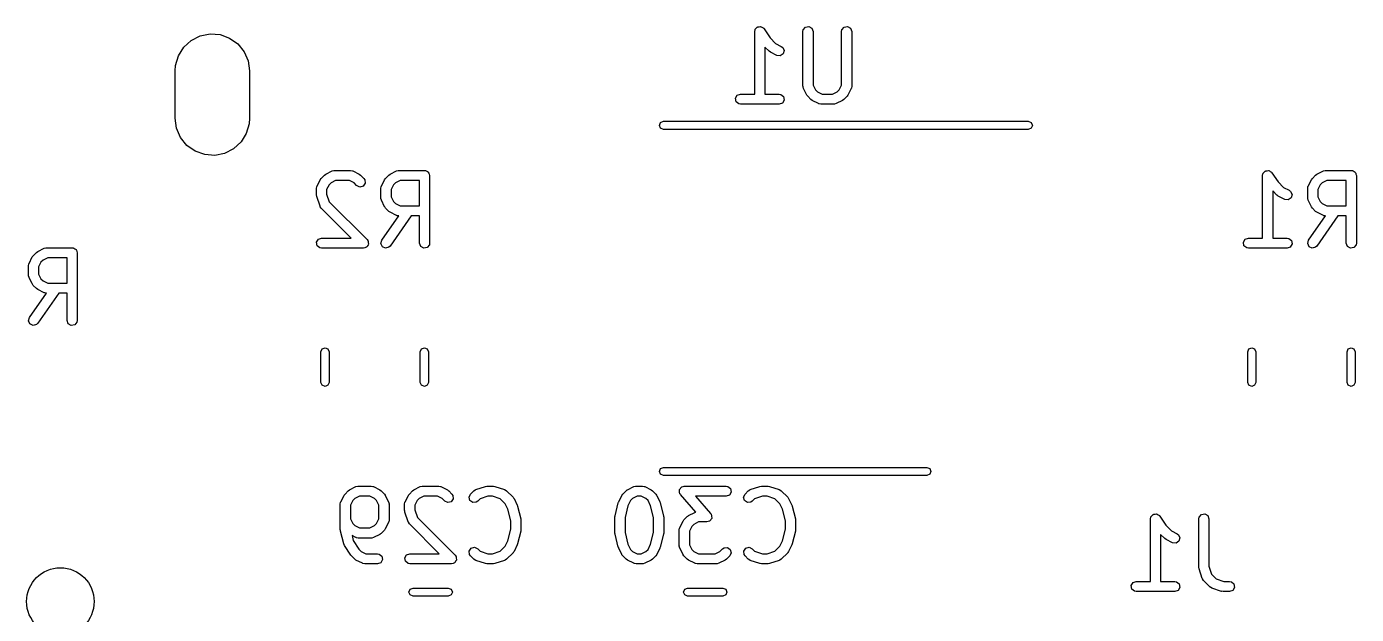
# Model space of a CAD drawing. Extents: x 83 to 134, y -229 to -46.
# Drawn here: x 111.18 to 130.86, y -115.8 to -107.1 of the extents above; entities that cross this region are included whole.
import ezdxf

# ---------------------------------------------------------------- set-up
doc = ezdxf.new("R2010")
doc.units = 0
doc.layers.add('BLACK', color=7, linetype='CONTINUOUS')

msp = doc.modelspace()

# ---------------------------------------------------------------- linework, layer by layer
at = {"layer": 'BLACK', "linetype": 'CONTINUOUS'}
for p, q in [((113.616, -107.308), (113.749, -107.241)), ((113.749, -107.241), (113.895, -107.211)), ((113.895, -107.211), (114.044, -107.222)), ((114.044, -107.222), (114.185, -107.273)), ((121.956, -107.177), (121.961, -107.152)), ((121.956, -108.102), (121.956, -107.177)), ((121.961, -107.152), (121.963, -107.148)), ((121.963, -107.148), (121.964, -107.144)), ((121.964, -107.144), (121.98, -107.129)), ((121.98, -107.129), (121.994, -107.112)), ((121.994, -107.112), (121.998, -107.112)), ((121.998, -107.112), (122.001, -107.109)), ((122.001, -107.109), (122.023, -107.107)), ((122.023, -107.107), (122.044, -107.104)), ((122.044, -107.104), (122.048, -107.106)), ((122.048, -107.106), (122.052, -107.105)), ((122.052, -107.105), (122.07, -107.118)), ((122.07, -107.118), (122.089, -107.129)), ((122.089, -107.129), (122.09, -107.133)), ((122.09, -107.133), (122.094, -107.136)), ((122.094, -107.136), (122.185, -107.272)), ((122.67, -107.177), (122.675, -107.152)), ((122.67, -107.987), (122.67, -107.177)), ((122.675, -107.152), (122.708, -107.112)), ((122.708, -107.112), (122.758, -107.104)), ((122.758, -107.104), (122.803, -107.129)), ((122.803, -107.129), (122.82, -107.177)), ((122.82, -107.177), (122.82, -107.969)), ((123.242, -107.177), (123.246, -107.152)), ((123.242, -107.969), (123.242, -107.177)), ((123.246, -107.152), (123.279, -107.112)), ((123.279, -107.112), (123.33, -107.104)), ((123.33, -107.104), (123.374, -107.129)), ((123.374, -107.129), (123.392, -107.177)), ((123.392, -107.177), (123.392, -107.987)), ((113.428, -107.536), (113.506, -107.409)), ((113.506, -107.409), (113.616, -107.308)), ((114.185, -107.273), (114.307, -107.359)), ((114.307, -107.359), (114.4, -107.475)), ((122.169, -107.469), (122.106, -107.406)), ((122.106, -107.406), (122.106, -108.102)), ((122.185, -107.272), (122.266, -107.354)), ((122.266, -107.354), (122.35, -107.396)), ((122.35, -107.396), (122.371, -107.412)), ((122.371, -107.412), (122.392, -107.459)), ((113.386, -107.68), (113.428, -107.536)), ((114.4, -107.475), (114.46, -107.612)), ((114.46, -107.612), (114.48, -107.76)), ((122.17, -107.469), (122.169, -107.469)), ((122.188, -107.483), (122.17, -107.469)), ((122.283, -107.53), (122.188, -107.483)), ((122.334, -107.536), (122.283, -107.53)), ((122.377, -107.508), (122.334, -107.536)), ((122.392, -107.459), (122.377, -107.508)), ((113.38, -107.76), (113.386, -107.68)), ((113.38, -108.46), (113.38, -107.76)), ((114.48, -107.76), (114.48, -108.46)), ((122.672, -107.991), (122.67, -107.987)), ((122.671, -107.995), (122.672, -107.991)), ((122.678, -108.02), (122.671, -107.995)), ((122.726, -108.116), (122.678, -108.02)), ((122.82, -107.969), (122.855, -108.038)), ((122.855, -108.038), (122.885, -108.068)), ((123.177, -108.068), (123.208, -108.038)), ((123.208, -108.038), (123.242, -107.969)), ((123.384, -108.02), (123.336, -108.116)), ((123.387, -108.013), (123.384, -108.016)), ((123.384, -108.016), (123.384, -108.02)), ((123.392, -107.987), (123.387, -108.013)), ((121.672, -108.164), (121.697, -108.12)), ((121.681, -108.215), (121.672, -108.164)), ((121.72, -108.248), (121.681, -108.215)), ((121.697, -108.12), (121.745, -108.102)), ((121.745, -108.102), (121.956, -108.102)), ((122.106, -108.102), (122.317, -108.102)), ((122.317, -108.102), (122.343, -108.107)), ((122.365, -108.235), (122.317, -108.252)), ((122.343, -108.107), (122.382, -108.14)), ((122.391, -108.19), (122.365, -108.235)), ((122.382, -108.14), (122.391, -108.19)), ((122.727, -108.117), (122.726, -108.116)), ((122.74, -108.135), (122.727, -108.117)), ((122.788, -108.183), (122.74, -108.135)), ((122.789, -108.183), (122.788, -108.183)), ((122.807, -108.197), (122.789, -108.183)), ((122.902, -108.244), (122.807, -108.197)), ((122.885, -108.068), (122.954, -108.102)), ((122.907, -108.245), (122.902, -108.244)), ((122.91, -108.248), (122.907, -108.245)), ((122.954, -108.102), (123.109, -108.102)), ((123.109, -108.102), (123.177, -108.068)), ((123.16, -108.244), (123.135, -108.252)), ((123.255, -108.197), (123.16, -108.244)), ((123.256, -108.196), (123.255, -108.197)), ((123.275, -108.183), (123.256, -108.196)), ((123.322, -108.135), (123.275, -108.183)), ((123.323, -108.134), (123.322, -108.135)), ((123.336, -108.116), (123.323, -108.134)), ((121.745, -108.252), (121.72, -108.248)), ((122.317, -108.252), (121.745, -108.252)), ((122.936, -108.252), (122.91, -108.248)), ((123.126, -108.252), (122.936, -108.252)), ((123.131, -108.251), (123.126, -108.252)), ((123.135, -108.252), (123.131, -108.251)), ((113.4, -108.608), (113.38, -108.46)), ((113.46, -108.745), (113.4, -108.608)), ((114.474, -108.54), (114.432, -108.684)), ((114.48, -108.46), (114.474, -108.54)), ((120.545, -108.565), (120.563, -108.523)), ((120.563, -108.607), (120.545, -108.565)), ((120.563, -108.523), (120.605, -108.505)), ((120.605, -108.625), (120.563, -108.607)), ((120.605, -108.505), (126.005, -108.505)), ((126.005, -108.625), (120.605, -108.625)), ((126.005, -108.505), (126.047, -108.523)), ((126.047, -108.607), (126.005, -108.625)), ((126.047, -108.523), (126.065, -108.565)), ((126.065, -108.565), (126.047, -108.607)), ((113.553, -108.861), (113.46, -108.745)), ((114.354, -108.811), (114.244, -108.912)), ((114.432, -108.684), (114.354, -108.811)), ((113.675, -108.947), (113.553, -108.861)), ((113.816, -108.998), (113.675, -108.947)), ((113.965, -109.009), (113.816, -108.998)), ((114.111, -108.979), (113.965, -109.009)), ((114.244, -108.912), (114.111, -108.979)), ((115.479, -109.464), (115.527, -109.369)), ((115.527, -109.369), (115.54, -109.351)), ((115.54, -109.351), (115.541, -109.35)), ((115.541, -109.35), (115.588, -109.302)), ((115.588, -109.302), (115.607, -109.289)), ((115.607, -109.289), (115.608, -109.288)), ((115.608, -109.288), (115.703, -109.24)), ((115.686, -109.417), (115.656, -109.447)), ((115.754, -109.382), (115.686, -109.417)), ((115.703, -109.24), (115.728, -109.233)), ((115.728, -109.233), (115.733, -109.234)), ((115.733, -109.234), (115.737, -109.232)), ((115.737, -109.232), (115.975, -109.232)), ((115.957, -109.382), (115.754, -109.382)), ((116.026, -109.417), (115.957, -109.382)), ((115.975, -109.232), (116.001, -109.237)), ((116.001, -109.237), (116.004, -109.24)), ((116.004, -109.24), (116.008, -109.24)), ((116.008, -109.24), (116.104, -109.288)), ((116.065, -109.456), (116.026, -109.417)), ((116.104, -109.288), (116.122, -109.301)), ((116.122, -109.301), (116.123, -109.302)), ((116.123, -109.302), (116.171, -109.35)), ((116.19, -109.422), (116.161, -109.464)), ((116.171, -109.35), (116.186, -109.371)), ((116.186, -109.371), (116.19, -109.422)), ((116.432, -109.464), (116.479, -109.369)), ((116.479, -109.369), (116.493, -109.351)), ((116.493, -109.35), (116.541, -109.302)), ((116.493, -109.351), (116.493, -109.35)), ((116.541, -109.302), (116.559, -109.289)), ((116.559, -109.289), (116.56, -109.288)), ((116.56, -109.288), (116.656, -109.24)), ((116.638, -109.417), (116.608, -109.447)), ((116.707, -109.382), (116.638, -109.417)), ((116.656, -109.24), (116.681, -109.233)), ((116.681, -109.233), (116.685, -109.234)), ((116.685, -109.234), (116.689, -109.232)), ((116.689, -109.232), (117.07, -109.232)), ((116.995, -109.382), (116.707, -109.382)), ((116.995, -109.756), (116.995, -109.382)), ((117.07, -109.232), (117.08, -109.234)), ((117.08, -109.234), (117.083, -109.234)), ((117.083, -109.234), (117.086, -109.235)), ((117.086, -109.235), (117.096, -109.237)), ((117.096, -109.237), (117.111, -109.249)), ((117.111, -109.249), (117.128, -109.259)), ((117.128, -109.259), (117.13, -109.266)), ((117.13, -109.266), (117.135, -109.27)), ((117.135, -109.27), (117.138, -109.289)), ((117.138, -109.289), (117.145, -109.307)), ((117.145, -109.307), (117.145, -110.307)), ((129.473, -109.307), (129.478, -109.282)), ((129.473, -110.232), (129.473, -109.307)), ((129.478, -109.282), (129.48, -109.278)), ((129.48, -109.278), (129.481, -109.274)), ((129.481, -109.274), (129.497, -109.259)), ((129.497, -109.259), (129.511, -109.242)), ((129.511, -109.242), (129.515, -109.242)), ((129.515, -109.242), (129.518, -109.239)), ((129.518, -109.239), (129.54, -109.237)), ((129.54, -109.237), (129.561, -109.234)), ((129.561, -109.234), (129.565, -109.236)), ((129.565, -109.236), (129.569, -109.235)), ((129.569, -109.235), (129.587, -109.248)), ((129.587, -109.248), (129.605, -109.259)), ((129.605, -109.259), (129.607, -109.263)), ((129.607, -109.263), (129.61, -109.266)), ((129.61, -109.266), (129.702, -109.402)), ((129.702, -109.402), (129.783, -109.484)), ((130.148, -109.464), (130.195, -109.369)), ((130.195, -109.369), (130.209, -109.351)), ((130.209, -109.35), (130.257, -109.302)), ((130.209, -109.351), (130.209, -109.35)), ((130.257, -109.302), (130.275, -109.289)), ((130.275, -109.289), (130.276, -109.288)), ((130.276, -109.288), (130.372, -109.24)), ((130.354, -109.417), (130.324, -109.447)), ((130.423, -109.382), (130.354, -109.417)), ((130.372, -109.24), (130.397, -109.233)), ((130.397, -109.233), (130.401, -109.234)), ((130.401, -109.234), (130.405, -109.232)), ((130.405, -109.232), (130.786, -109.232)), ((130.711, -109.382), (130.423, -109.382)), ((130.711, -109.756), (130.711, -109.382)), ((130.786, -109.232), (130.796, -109.234)), ((130.796, -109.234), (130.799, -109.234)), ((130.799, -109.234), (130.802, -109.235)), ((130.802, -109.235), (130.812, -109.237)), ((130.812, -109.237), (130.827, -109.249)), ((130.827, -109.249), (130.844, -109.259)), ((130.844, -109.259), (130.846, -109.266)), ((130.846, -109.266), (130.851, -109.27)), ((130.851, -109.27), (130.854, -109.289)), ((130.854, -109.289), (130.861, -109.307)), ((130.861, -109.307), (130.861, -110.307)), ((115.471, -109.498), (115.476, -109.472)), ((115.471, -109.593), (115.471, -109.498)), ((115.472, -109.595), (115.471, -109.593)), ((115.475, -109.617), (115.472, -109.595)), ((115.523, -109.76), (115.475, -109.617)), ((115.476, -109.472), (115.479, -109.469)), ((115.479, -109.469), (115.479, -109.464)), ((115.656, -109.447), (115.621, -109.516)), ((115.621, -109.516), (115.621, -109.581)), ((115.621, -109.581), (115.659, -109.695)), ((116.111, -109.477), (116.065, -109.456)), ((116.161, -109.464), (116.111, -109.477)), ((116.424, -109.498), (116.428, -109.472)), ((116.424, -109.641), (116.424, -109.498)), ((116.428, -109.472), (116.431, -109.469)), ((116.431, -109.469), (116.432, -109.464)), ((116.608, -109.447), (116.574, -109.516)), ((116.574, -109.516), (116.574, -109.623)), ((116.574, -109.623), (116.608, -109.692)), ((129.685, -109.599), (129.623, -109.536)), ((129.623, -109.536), (129.623, -110.232)), ((129.687, -109.599), (129.685, -109.599)), ((129.705, -109.613), (129.687, -109.599)), ((129.8, -109.66), (129.705, -109.613)), ((129.783, -109.484), (129.867, -109.526)), ((129.867, -109.526), (129.888, -109.542)), ((129.888, -109.542), (129.909, -109.589)), ((129.909, -109.589), (129.894, -109.638)), ((130.14, -109.498), (130.144, -109.472)), ((130.14, -109.641), (130.14, -109.498)), ((130.144, -109.472), (130.147, -109.469)), ((130.147, -109.469), (130.148, -109.464)), ((130.324, -109.447), (130.29, -109.516)), ((130.29, -109.516), (130.29, -109.623)), ((130.29, -109.623), (130.324, -109.692)), ((115.526, -109.763), (115.523, -109.76)), ((115.526, -109.768), (115.526, -109.763)), ((115.541, -109.789), (115.526, -109.768)), ((115.984, -110.232), (115.541, -109.789)), ((115.659, -109.695), (116.218, -110.254)), ((116.425, -109.645), (116.424, -109.641)), ((116.424, -109.649), (116.425, -109.645)), ((116.432, -109.674), (116.424, -109.649)), ((116.479, -109.769), (116.432, -109.674)), ((116.48, -109.771), (116.479, -109.769)), ((116.493, -109.789), (116.48, -109.771)), ((116.541, -109.837), (116.493, -109.789)), ((116.608, -109.692), (116.638, -109.722)), ((116.638, -109.722), (116.707, -109.756)), ((116.707, -109.756), (116.995, -109.756)), ((129.851, -109.666), (129.8, -109.66)), ((129.894, -109.638), (129.851, -109.666)), ((130.141, -109.645), (130.14, -109.641)), ((130.14, -109.649), (130.141, -109.645)), ((130.148, -109.674), (130.14, -109.649)), ((130.195, -109.769), (130.148, -109.674)), ((130.196, -109.771), (130.195, -109.769)), ((130.209, -109.789), (130.196, -109.771)), ((130.257, -109.837), (130.209, -109.789)), ((130.324, -109.692), (130.354, -109.722)), ((130.354, -109.722), (130.423, -109.756)), ((130.423, -109.756), (130.711, -109.756)), ((116.437, -110.264), (116.688, -109.906)), ((116.542, -109.837), (116.541, -109.837)), ((116.56, -109.851), (116.542, -109.837)), ((116.656, -109.898), (116.56, -109.851)), ((116.871, -109.906), (116.56, -110.35)), ((116.66, -109.899), (116.656, -109.898)), ((116.663, -109.902), (116.66, -109.899)), ((116.688, -109.906), (116.663, -109.902)), ((116.995, -109.906), (116.871, -109.906)), ((116.995, -110.307), (116.995, -109.906)), ((130.153, -110.264), (130.404, -109.906)), ((130.258, -109.837), (130.257, -109.837)), ((130.276, -109.851), (130.258, -109.837)), ((130.372, -109.898), (130.276, -109.851)), ((130.587, -109.906), (130.276, -110.35)), ((130.376, -109.899), (130.372, -109.898)), ((130.379, -109.902), (130.376, -109.899)), ((130.404, -109.906), (130.379, -109.902)), ((130.711, -109.906), (130.587, -109.906)), ((130.711, -110.307), (130.711, -109.906)), ((111.345, -110.431), (111.44, -110.383)), ((111.44, -110.383), (111.465, -110.376)), ((111.465, -110.376), (111.47, -110.377)), ((111.47, -110.377), (111.474, -110.375)), ((111.474, -110.375), (111.855, -110.375)), ((111.855, -110.375), (111.865, -110.377)), ((111.865, -110.377), (111.868, -110.377)), ((111.868, -110.377), (111.871, -110.378)), ((111.871, -110.378), (111.88, -110.38)), ((111.88, -110.38), (111.895, -110.392)), ((111.895, -110.392), (111.912, -110.402)), ((111.912, -110.402), (111.915, -110.409)), ((111.915, -110.409), (111.92, -110.413)), ((115.472, -110.294), (115.498, -110.25)), ((115.481, -110.345), (115.472, -110.294)), ((115.521, -110.378), (115.481, -110.345)), ((115.498, -110.25), (115.546, -110.232)), ((115.546, -110.382), (115.521, -110.378)), ((115.546, -110.232), (115.984, -110.232)), ((116.165, -110.382), (115.546, -110.382)), ((116.187, -110.375), (116.165, -110.382)), ((116.208, -110.369), (116.187, -110.375)), ((116.21, -110.366), (116.208, -110.369)), ((116.214, -110.365), (116.21, -110.366)), ((116.225, -110.345), (116.214, -110.365)), ((116.218, -110.254), (116.228, -110.268)), ((116.238, -110.327), (116.225, -110.345)), ((116.228, -110.268), (116.23, -110.27)), ((116.23, -110.27), (116.231, -110.272)), ((116.231, -110.272), (116.233, -110.276)), ((116.233, -110.276), (116.235, -110.298)), ((116.235, -110.298), (116.239, -110.32)), ((116.239, -110.32), (116.237, -110.323)), ((116.237, -110.323), (116.238, -110.327)), ((116.424, -110.314), (116.437, -110.264)), ((116.446, -110.36), (116.424, -110.314)), ((116.492, -110.382), (116.446, -110.36)), ((116.542, -110.369), (116.492, -110.382)), ((116.56, -110.35), (116.542, -110.369)), ((117.013, -110.356), (116.995, -110.307)), ((117.057, -110.381), (117.013, -110.356)), ((117.108, -110.372), (117.057, -110.381)), ((117.141, -110.333), (117.108, -110.372)), ((117.145, -110.307), (117.141, -110.333)), ((129.188, -110.294), (129.214, -110.25)), ((129.197, -110.345), (129.188, -110.294)), ((129.237, -110.378), (129.197, -110.345)), ((129.214, -110.25), (129.262, -110.232)), ((129.262, -110.382), (129.237, -110.378)), ((129.262, -110.232), (129.473, -110.232)), ((129.834, -110.382), (129.262, -110.382)), ((129.623, -110.232), (129.834, -110.232)), ((129.834, -110.232), (129.859, -110.237)), ((129.882, -110.365), (129.834, -110.382)), ((129.859, -110.237), (129.899, -110.27)), ((129.908, -110.32), (129.882, -110.365)), ((129.899, -110.27), (129.908, -110.32)), ((130.14, -110.314), (130.153, -110.264)), ((130.162, -110.36), (130.14, -110.314)), ((130.208, -110.382), (130.162, -110.36)), ((130.258, -110.369), (130.208, -110.382)), ((130.276, -110.35), (130.258, -110.369)), ((130.729, -110.356), (130.711, -110.307)), ((130.773, -110.381), (130.729, -110.356)), ((130.824, -110.372), (130.773, -110.381)), ((130.857, -110.333), (130.824, -110.372)), ((130.861, -110.307), (130.857, -110.333)), ((111.216, -110.607), (111.264, -110.512)), ((111.216, -110.612), (111.216, -110.607)), ((111.264, -110.512), (111.277, -110.494)), ((111.277, -110.494), (111.278, -110.493)), ((111.278, -110.493), (111.326, -110.445)), ((111.326, -110.445), (111.344, -110.432)), ((111.344, -110.432), (111.345, -110.431)), ((111.393, -110.59), (111.358, -110.659)), ((111.423, -110.56), (111.393, -110.59)), ((111.492, -110.525), (111.423, -110.56)), ((111.78, -110.525), (111.492, -110.525)), ((111.78, -110.899), (111.78, -110.525)), ((111.92, -110.413), (111.923, -110.432)), ((111.923, -110.432), (111.93, -110.45)), ((111.93, -110.45), (111.93, -111.45)), ((111.208, -110.641), (111.213, -110.615)), ((111.208, -110.784), (111.208, -110.641)), ((111.21, -110.788), (111.208, -110.784)), ((111.209, -110.792), (111.21, -110.788)), ((111.216, -110.817), (111.209, -110.792)), ((111.213, -110.615), (111.216, -110.612)), ((111.358, -110.659), (111.358, -110.766)), ((111.358, -110.766), (111.393, -110.835)), ((111.264, -110.912), (111.216, -110.817)), ((111.265, -110.914), (111.264, -110.912)), ((111.278, -110.932), (111.265, -110.914)), ((111.326, -110.98), (111.278, -110.932)), ((111.327, -110.98), (111.326, -110.98)), ((111.345, -110.994), (111.327, -110.98)), ((111.44, -111.041), (111.345, -110.994)), ((111.393, -110.835), (111.423, -110.865)), ((111.423, -110.865), (111.492, -110.899)), ((111.492, -110.899), (111.78, -110.899)), ((111.222, -111.407), (111.473, -111.049)), ((111.656, -111.049), (111.345, -111.493)), ((111.445, -111.042), (111.44, -111.041)), ((111.448, -111.045), (111.445, -111.042)), ((111.473, -111.049), (111.448, -111.045)), ((111.78, -111.049), (111.656, -111.049)), ((111.78, -111.45), (111.78, -111.049)), ((111.209, -111.457), (111.222, -111.407)), ((111.23, -111.503), (111.209, -111.457)), ((111.277, -111.525), (111.23, -111.503)), ((111.326, -111.512), (111.277, -111.525)), ((111.345, -111.493), (111.326, -111.512)), ((111.797, -111.499), (111.78, -111.45)), ((111.842, -111.524), (111.797, -111.499)), ((111.892, -111.515), (111.842, -111.524)), ((111.925, -111.476), (111.892, -111.515)), ((111.93, -111.45), (111.925, -111.476)), ((115.537, -111.914), (115.555, -111.872)), ((115.537, -112.368), (115.537, -111.914)), ((115.555, -111.872), (115.597, -111.854)), ((115.597, -111.854), (115.639, -111.872)), ((115.639, -111.872), (115.657, -111.914)), ((115.657, -111.914), (115.657, -112.368)), ((117.007, -111.914), (117.025, -111.872)), ((117.007, -112.368), (117.007, -111.914)), ((117.025, -111.872), (117.067, -111.854)), ((117.067, -111.854), (117.109, -111.872)), ((117.109, -111.872), (117.127, -111.914)), ((117.127, -111.914), (117.127, -112.368)), ((129.253, -111.914), (129.271, -111.872)), ((129.253, -112.368), (129.253, -111.914)), ((129.271, -111.872), (129.313, -111.854)), ((129.313, -111.854), (129.355, -111.872)), ((129.355, -111.872), (129.373, -111.914)), ((129.373, -111.914), (129.373, -112.368)), ((130.723, -111.914), (130.741, -111.872)), ((130.723, -112.368), (130.723, -111.914)), ((130.741, -111.872), (130.783, -111.854)), ((130.783, -111.854), (130.825, -111.872)), ((130.825, -111.872), (130.843, -111.914)), ((130.843, -111.914), (130.843, -112.368)), ((115.555, -112.41), (115.537, -112.368)), ((115.657, -112.368), (115.639, -112.41)), ((117.025, -112.41), (117.007, -112.368)), ((117.127, -112.368), (117.109, -112.41)), ((129.271, -112.41), (129.253, -112.368)), ((129.373, -112.368), (129.355, -112.41)), ((130.741, -112.41), (130.723, -112.368)), ((130.843, -112.368), (130.825, -112.41)), ((115.597, -112.428), (115.555, -112.41)), ((115.639, -112.41), (115.597, -112.428)), ((117.067, -112.428), (117.025, -112.41)), ((117.109, -112.41), (117.067, -112.428)), ((129.313, -112.428), (129.271, -112.41)), ((129.355, -112.41), (129.313, -112.428)), ((130.783, -112.428), (130.741, -112.41)), ((130.825, -112.41), (130.783, -112.428)), ((120.545, -113.685), (120.563, -113.643)), ((120.563, -113.727), (120.545, -113.685)), ((120.563, -113.643), (120.605, -113.625)), ((120.605, -113.745), (120.563, -113.727)), ((120.605, -113.625), (124.505, -113.625)), ((124.505, -113.745), (120.605, -113.745)), ((124.505, -113.625), (124.547, -113.643)), ((124.547, -113.727), (124.505, -113.745)), ((124.547, -113.643), (124.565, -113.685)), ((124.565, -113.685), (124.547, -113.727)), ((115.96, -113.958), (116.055, -113.91)), ((116.055, -113.91), (116.08, -113.903)), ((116.08, -113.903), (116.084, -113.904)), ((116.084, -113.904), (116.089, -113.902)), ((116.089, -113.902), (116.279, -113.902)), ((116.279, -113.902), (116.305, -113.907)), ((116.305, -113.907), (116.308, -113.91)), ((116.308, -113.91), (116.313, -113.91)), ((116.313, -113.91), (116.408, -113.958)), ((116.912, -113.958), (117.007, -113.91)), ((117.007, -113.91), (117.032, -113.903)), ((117.032, -113.903), (117.037, -113.904)), ((117.037, -113.904), (117.041, -113.902)), ((117.041, -113.902), (117.279, -113.902)), ((117.279, -113.902), (117.305, -113.907)), ((117.305, -113.907), (117.308, -113.91)), ((117.308, -113.91), (117.313, -113.91)), ((117.313, -113.91), (117.408, -113.958)), ((117.827, -113.954), (117.97, -113.906)), ((117.97, -113.906), (117.992, -113.903)), ((117.992, -113.903), (117.993, -113.902)), ((117.993, -113.902), (118.089, -113.902)), ((118.089, -113.902), (118.111, -113.906)), ((118.111, -113.906), (118.112, -113.906)), ((118.112, -113.906), (118.255, -113.954)), ((120.071, -113.958), (120.167, -113.91)), ((120.167, -113.91), (120.192, -113.903)), ((120.192, -113.903), (120.196, -113.904)), ((120.196, -113.904), (120.2, -113.902)), ((120.2, -113.902), (120.295, -113.902)), ((120.295, -113.902), (120.321, -113.907)), ((120.321, -113.907), (120.325, -113.91)), ((120.325, -113.91), (120.329, -113.91)), ((120.329, -113.91), (120.424, -113.958)), ((120.843, -113.953), (120.856, -113.937)), ((120.856, -113.937), (120.866, -113.92)), ((120.866, -113.92), (120.872, -113.918)), ((120.872, -113.918), (120.876, -113.913)), ((120.876, -113.913), (120.895, -113.909)), ((120.895, -113.909), (120.914, -113.902)), ((120.914, -113.902), (121.534, -113.902)), ((121.534, -113.902), (121.559, -113.907)), ((121.559, -113.907), (121.598, -113.94)), ((121.598, -113.94), (121.607, -113.99)), ((121.891, -113.954), (122.034, -113.906)), ((122.034, -113.906), (122.056, -113.903)), ((122.056, -113.903), (122.057, -113.902)), ((122.057, -113.902), (122.153, -113.902)), ((122.153, -113.902), (122.175, -113.906)), ((122.175, -113.906), (122.176, -113.906)), ((122.176, -113.906), (122.319, -113.954)), ((115.823, -114.168), (115.828, -114.142)), ((115.828, -114.142), (115.831, -114.139)), ((115.831, -114.134), (115.879, -114.039)), ((115.831, -114.139), (115.831, -114.134)), ((115.879, -114.039), (115.892, -114.021)), ((115.892, -114.021), (115.893, -114.02)), ((115.893, -114.02), (115.94, -113.972)), ((115.94, -113.972), (115.959, -113.959)), ((115.959, -113.959), (115.96, -113.958)), ((116.007, -114.117), (115.973, -114.186)), ((116.038, -114.087), (116.007, -114.117)), ((116.106, -114.052), (116.038, -114.087)), ((116.261, -114.052), (116.106, -114.052)), ((116.33, -114.087), (116.261, -114.052)), ((116.36, -114.117), (116.33, -114.087)), ((116.395, -114.186), (116.36, -114.117)), ((116.408, -113.958), (116.426, -113.971)), ((116.426, -113.971), (116.427, -113.972)), ((116.427, -113.972), (116.475, -114.02)), ((116.475, -114.02), (116.488, -114.038)), ((116.488, -114.038), (116.489, -114.039)), ((116.489, -114.039), (116.537, -114.134)), ((116.537, -114.134), (116.544, -114.159)), ((116.775, -114.168), (116.78, -114.142)), ((116.78, -114.142), (116.783, -114.139)), ((116.783, -114.134), (116.831, -114.039)), ((116.783, -114.139), (116.783, -114.134)), ((116.831, -114.039), (116.844, -114.021)), ((116.844, -114.021), (116.845, -114.02)), ((116.845, -114.02), (116.893, -113.972)), ((116.893, -113.972), (116.911, -113.959)), ((116.911, -113.959), (116.912, -113.958)), ((116.96, -114.117), (116.925, -114.186)), ((116.99, -114.087), (116.96, -114.117)), ((117.059, -114.052), (116.99, -114.087)), ((117.261, -114.052), (117.059, -114.052)), ((117.33, -114.087), (117.261, -114.052)), ((117.369, -114.126), (117.33, -114.087)), ((117.415, -114.147), (117.369, -114.126)), ((117.408, -113.958), (117.426, -113.971)), ((117.465, -114.134), (117.415, -114.147)), ((117.426, -113.971), (117.427, -113.972)), ((117.427, -113.972), (117.475, -114.02)), ((117.494, -114.092), (117.465, -114.134)), ((117.475, -114.02), (117.49, -114.041)), ((117.49, -114.041), (117.494, -114.092)), ((117.728, -114.066), (117.75, -114.02)), ((117.741, -114.116), (117.728, -114.066)), ((117.783, -114.145), (117.741, -114.116)), ((117.75, -114.02), (117.797, -113.972)), ((117.835, -114.141), (117.783, -114.145)), ((117.797, -113.972), (117.819, -113.957)), ((117.819, -113.957), (117.823, -113.957)), ((117.823, -113.957), (117.827, -113.954)), ((117.856, -114.126), (117.835, -114.141)), ((117.891, -114.091), (117.856, -114.126)), ((118.006, -114.052), (117.891, -114.091)), ((118.076, -114.052), (118.006, -114.052)), ((118.191, -114.091), (118.076, -114.052)), ((118.265, -114.165), (118.191, -114.091)), ((118.255, -113.954), (118.278, -113.966)), ((118.278, -113.966), (118.28, -113.97)), ((118.28, -113.97), (118.284, -113.972)), ((118.284, -113.972), (118.38, -114.067)), ((118.38, -114.067), (118.393, -114.086)), ((118.393, -114.086), (118.394, -114.087)), ((118.394, -114.087), (118.441, -114.182)), ((119.937, -114.15), (119.942, -114.138)), ((119.942, -114.138), (119.943, -114.134)), ((119.943, -114.134), (119.99, -114.039)), ((119.99, -114.039), (120.004, -114.021)), ((120.004, -114.02), (120.052, -113.972)), ((120.004, -114.021), (120.004, -114.02)), ((120.052, -113.972), (120.07, -113.959)), ((120.07, -113.959), (120.071, -113.958)), ((120.119, -114.117), (120.08, -114.194)), ((120.149, -114.087), (120.119, -114.117)), ((120.218, -114.052), (120.149, -114.087)), ((120.278, -114.052), (120.218, -114.052)), ((120.346, -114.087), (120.278, -114.052)), ((120.377, -114.117), (120.346, -114.087)), ((120.415, -114.194), (120.377, -114.117)), ((120.424, -113.958), (120.442, -113.971)), ((120.442, -113.971), (120.444, -113.972)), ((120.444, -113.972), (120.491, -114.02)), ((120.491, -114.02), (120.504, -114.038)), ((120.504, -114.038), (120.505, -114.039)), ((120.505, -114.039), (120.553, -114.134)), ((120.553, -114.134), (120.557, -114.147)), ((120.557, -114.147), (120.559, -114.15)), ((120.841, -113.964), (120.844, -113.959)), ((120.844, -113.984), (120.841, -113.964)), ((120.844, -113.959), (120.843, -113.953)), ((120.845, -114.004), (120.844, -113.984)), ((120.849, -114.012), (120.845, -114.004)), ((120.85, -114.015), (120.849, -114.012)), ((120.852, -114.017), (120.85, -114.015)), ((120.858, -114.027), (120.852, -114.017)), ((121.086, -114.287), (120.858, -114.027)), ((121.534, -114.052), (121.08, -114.052)), ((121.08, -114.052), (121.304, -114.309)), ((121.582, -114.035), (121.534, -114.052)), ((121.607, -113.99), (121.582, -114.035)), ((121.792, -114.066), (121.814, -114.02)), ((121.805, -114.116), (121.792, -114.066)), ((121.847, -114.145), (121.805, -114.116)), ((121.814, -114.02), (121.861, -113.972)), ((121.899, -114.141), (121.847, -114.145)), ((121.861, -113.972), (121.883, -113.957)), ((121.883, -113.957), (121.887, -113.957)), ((121.887, -113.957), (121.891, -113.954)), ((121.92, -114.126), (121.899, -114.141)), ((121.955, -114.091), (121.92, -114.126)), ((122.07, -114.052), (121.955, -114.091)), ((122.14, -114.052), (122.07, -114.052)), ((122.255, -114.091), (122.14, -114.052)), ((122.329, -114.165), (122.255, -114.091)), ((122.319, -113.954), (122.342, -113.966)), ((122.342, -113.966), (122.344, -113.97)), ((122.344, -113.97), (122.348, -113.972)), ((122.348, -113.972), (122.444, -114.067)), ((122.444, -114.067), (122.457, -114.086)), ((122.457, -114.086), (122.458, -114.087)), ((122.458, -114.087), (122.505, -114.182)), ((115.823, -114.549), (115.823, -114.168)), ((115.973, -114.186), (115.973, -114.388)), ((116.395, -114.388), (116.395, -114.186)), ((116.544, -114.159), (116.543, -114.164)), ((116.543, -114.164), (116.545, -114.168)), ((116.545, -114.168), (116.545, -114.406)), ((116.775, -114.263), (116.775, -114.168)), ((116.776, -114.265), (116.775, -114.263)), ((116.779, -114.287), (116.776, -114.265)), ((116.827, -114.43), (116.779, -114.287)), ((116.925, -114.186), (116.925, -114.251)), ((116.925, -114.251), (116.964, -114.365)), ((118.304, -114.242), (118.265, -114.165)), ((118.347, -114.415), (118.304, -114.242)), ((118.441, -114.182), (118.445, -114.194)), ((118.445, -114.194), (118.447, -114.197)), ((118.447, -114.197), (118.495, -114.388)), ((119.887, -114.358), (119.89, -114.344)), ((119.889, -114.34), (119.937, -114.15)), ((119.89, -114.344), (119.889, -114.34)), ((120.08, -114.194), (120.037, -114.368)), ((120.459, -114.368), (120.415, -114.194)), ((120.559, -114.15), (120.606, -114.34)), ((120.606, -114.34), (120.607, -114.355)), ((120.957, -114.353), (120.975, -114.34)), ((120.975, -114.34), (120.976, -114.339)), ((120.976, -114.339), (121.071, -114.291)), ((121.071, -114.291), (121.086, -114.287)), ((121.304, -114.309), (121.31, -114.319)), ((121.31, -114.319), (121.313, -114.321)), ((121.313, -114.321), (121.313, -114.324)), ((121.313, -114.324), (121.318, -114.331)), ((121.318, -114.331), (121.318, -114.351)), ((122.368, -114.242), (122.329, -114.165)), ((122.411, -114.415), (122.368, -114.242)), ((122.505, -114.182), (122.509, -114.194)), ((122.509, -114.194), (122.511, -114.197)), ((122.511, -114.197), (122.559, -114.388)), ((127.822, -114.354), (127.838, -114.339)), ((127.838, -114.339), (127.852, -114.322)), ((127.852, -114.322), (127.856, -114.322)), ((127.856, -114.322), (127.859, -114.319)), ((127.859, -114.319), (127.881, -114.317)), ((127.881, -114.317), (127.902, -114.314)), ((127.902, -114.314), (127.906, -114.316)), ((127.906, -114.316), (127.91, -114.315)), ((127.91, -114.315), (127.928, -114.328)), ((127.928, -114.328), (127.947, -114.339)), ((127.947, -114.339), (127.948, -114.343)), ((127.948, -114.343), (127.951, -114.346)), ((127.951, -114.346), (128.043, -114.482)), ((128.533, -114.362), (128.566, -114.322)), ((128.566, -114.322), (128.616, -114.314)), ((128.616, -114.314), (128.661, -114.339)), ((128.661, -114.339), (128.678, -114.387)), ((115.973, -114.388), (116.007, -114.457)), ((116.007, -114.457), (116.038, -114.487)), ((116.038, -114.487), (116.106, -114.521)), ((116.106, -114.521), (116.261, -114.521)), ((116.261, -114.521), (116.33, -114.487)), ((116.33, -114.487), (116.36, -114.457)), ((116.36, -114.457), (116.395, -114.388)), ((116.489, -114.535), (116.476, -114.553)), ((116.537, -114.439), (116.489, -114.535)), ((116.54, -114.432), (116.537, -114.435)), ((116.537, -114.435), (116.537, -114.439)), ((116.545, -114.406), (116.54, -114.432)), ((116.83, -114.433), (116.827, -114.43)), ((116.83, -114.438), (116.83, -114.433)), ((116.845, -114.459), (116.83, -114.438)), ((117.288, -114.902), (116.845, -114.459)), ((116.964, -114.365), (117.523, -114.924)), ((118.304, -114.713), (118.347, -114.54)), ((118.347, -114.54), (118.347, -114.415)), ((118.495, -114.388), (118.496, -114.403)), ((118.496, -114.403), (118.497, -114.406)), ((118.497, -114.406), (118.497, -114.549)), ((119.887, -114.596), (119.887, -114.358)), ((120.037, -114.368), (120.037, -114.587)), ((120.459, -114.587), (120.459, -114.368)), ((120.607, -114.355), (120.609, -114.358)), ((120.609, -114.358), (120.609, -114.596)), ((120.839, -114.549), (120.844, -114.523)), ((120.844, -114.523), (120.847, -114.52)), ((120.847, -114.515), (120.895, -114.42)), ((120.847, -114.52), (120.847, -114.515)), ((120.895, -114.42), (120.908, -114.402)), ((120.908, -114.402), (120.909, -114.401)), ((120.909, -114.401), (120.957, -114.353)), ((121.024, -114.498), (120.989, -114.567)), ((121.054, -114.468), (121.024, -114.498)), ((121.123, -114.433), (121.054, -114.468)), ((121.248, -114.433), (121.123, -114.433)), ((121.267, -114.426), (121.248, -114.433)), ((121.287, -114.422), (121.267, -114.426)), ((121.29, -114.418), (121.287, -114.422)), ((121.296, -114.416), (121.29, -114.418)), ((121.306, -114.398), (121.296, -114.416)), ((121.319, -114.383), (121.306, -114.398)), ((121.318, -114.351), (121.322, -114.371)), ((121.322, -114.371), (121.319, -114.377)), ((121.319, -114.377), (121.319, -114.383)), ((122.368, -114.713), (122.411, -114.54)), ((122.411, -114.54), (122.411, -114.415)), ((122.559, -114.388), (122.56, -114.403)), ((122.56, -114.403), (122.561, -114.406)), ((122.561, -114.406), (122.561, -114.549)), ((127.814, -114.387), (127.819, -114.362)), ((127.814, -115.312), (127.814, -114.387)), ((127.819, -114.362), (127.821, -114.358)), ((127.821, -114.358), (127.822, -114.354)), ((128.043, -114.482), (128.124, -114.564)), ((128.528, -114.387), (128.533, -114.362)), ((128.528, -115.102), (128.528, -114.387)), ((128.678, -114.387), (128.678, -115.089)), ((115.824, -114.552), (115.823, -114.549)), ((115.825, -114.567), (115.824, -114.552)), ((115.873, -114.757), (115.825, -114.567)), ((116.055, -114.664), (115.997, -114.634)), ((115.997, -114.634), (116.015, -114.708)), ((116.015, -114.708), (116.099, -114.834)), ((116.059, -114.664), (116.055, -114.664)), ((116.063, -114.667), (116.059, -114.664)), ((116.089, -114.671), (116.063, -114.667)), ((116.279, -114.671), (116.089, -114.671)), ((116.283, -114.67), (116.279, -114.671)), ((116.288, -114.671), (116.283, -114.67)), ((116.313, -114.664), (116.288, -114.671)), ((116.408, -114.616), (116.313, -114.664)), ((116.409, -114.615), (116.408, -114.616)), ((116.427, -114.602), (116.409, -114.615)), ((116.475, -114.554), (116.427, -114.602)), ((116.476, -114.553), (116.475, -114.554)), ((118.265, -114.79), (118.304, -114.713)), ((118.495, -114.567), (118.447, -114.757)), ((118.497, -114.549), (118.494, -114.564)), ((118.494, -114.564), (118.495, -114.567)), ((119.888, -114.6), (119.887, -114.596)), ((119.889, -114.615), (119.888, -114.6)), ((119.937, -114.805), (119.889, -114.615)), ((120.037, -114.587), (120.08, -114.761)), ((120.415, -114.761), (120.459, -114.587)), ((120.606, -114.615), (120.559, -114.805)), ((120.609, -114.596), (120.606, -114.611)), ((120.606, -114.611), (120.606, -114.615)), ((120.839, -114.787), (120.839, -114.549)), ((120.989, -114.567), (120.989, -114.769)), ((122.329, -114.79), (122.368, -114.713)), ((122.559, -114.567), (122.511, -114.757)), ((122.561, -114.549), (122.558, -114.564)), ((122.558, -114.564), (122.559, -114.567)), ((128.026, -114.679), (127.964, -114.616)), ((127.964, -114.616), (127.964, -115.312)), ((128.028, -114.679), (128.026, -114.679)), ((128.046, -114.693), (128.028, -114.679)), ((128.141, -114.74), (128.046, -114.693)), ((128.124, -114.564), (128.208, -114.606)), ((128.192, -114.746), (128.141, -114.74)), ((128.235, -114.718), (128.192, -114.746)), ((128.208, -114.606), (128.229, -114.622)), ((128.229, -114.622), (128.25, -114.669)), ((128.25, -114.669), (128.235, -114.718)), ((115.873, -114.758), (115.873, -114.757)), ((115.883, -114.781), (115.873, -114.758)), ((115.979, -114.924), (115.883, -114.781)), ((115.981, -114.926), (115.979, -114.924)), ((115.988, -114.935), (115.981, -114.926)), ((116.036, -114.983), (115.988, -114.935)), ((116.099, -114.834), (116.133, -114.868)), ((116.133, -114.868), (116.202, -114.902)), ((116.202, -114.902), (116.374, -114.902)), ((116.374, -114.902), (116.4, -114.907)), ((116.4, -114.907), (116.439, -114.94)), ((116.777, -114.964), (116.802, -114.92)), ((116.802, -114.92), (116.85, -114.902)), ((116.85, -114.902), (117.288, -114.902)), ((117.523, -114.924), (117.532, -114.938)), ((117.73, -114.863), (117.76, -114.821)), ((117.735, -114.914), (117.73, -114.863)), ((117.75, -114.935), (117.735, -114.914)), ((117.797, -114.983), (117.75, -114.935)), ((117.76, -114.821), (117.809, -114.807)), ((117.809, -114.807), (117.856, -114.829)), ((117.856, -114.829), (117.891, -114.864)), ((117.891, -114.864), (118.006, -114.902)), ((118.006, -114.902), (118.076, -114.902)), ((118.076, -114.902), (118.191, -114.864)), ((118.191, -114.864), (118.265, -114.79)), ((118.38, -114.888), (118.284, -114.983)), ((118.394, -114.868), (118.38, -114.886)), ((118.38, -114.886), (118.38, -114.888)), ((118.441, -114.773), (118.394, -114.868)), ((118.442, -114.769), (118.441, -114.773)), ((118.447, -114.757), (118.442, -114.769)), ((119.939, -114.808), (119.937, -114.805)), ((119.943, -114.82), (119.939, -114.808)), ((119.99, -114.916), (119.943, -114.82)), ((119.991, -114.917), (119.99, -114.916)), ((120.004, -114.935), (119.991, -114.917)), ((120.052, -114.983), (120.004, -114.935)), ((120.08, -114.761), (120.119, -114.838)), ((120.119, -114.838), (120.149, -114.868)), ((120.149, -114.868), (120.218, -114.902)), ((120.218, -114.902), (120.278, -114.902)), ((120.278, -114.902), (120.346, -114.868)), ((120.346, -114.868), (120.377, -114.838)), ((120.377, -114.838), (120.415, -114.761)), ((120.491, -114.935), (120.444, -114.983)), ((120.492, -114.934), (120.491, -114.935)), ((120.505, -114.916), (120.492, -114.934)), ((120.553, -114.82), (120.505, -114.916)), ((120.559, -114.805), (120.553, -114.817)), ((120.553, -114.817), (120.553, -114.82)), ((120.841, -114.791), (120.839, -114.787)), ((120.84, -114.795), (120.841, -114.791)), ((120.847, -114.82), (120.84, -114.795)), ((120.895, -114.916), (120.847, -114.82)), ((120.896, -114.917), (120.895, -114.916)), ((120.909, -114.935), (120.896, -114.917)), ((120.957, -114.983), (120.909, -114.935)), ((120.989, -114.769), (121.024, -114.838)), ((121.024, -114.838), (121.054, -114.868)), ((121.054, -114.868), (121.123, -114.902)), ((121.123, -114.902), (121.373, -114.902)), ((121.373, -114.902), (121.441, -114.868)), ((121.441, -114.868), (121.48, -114.829)), ((121.48, -114.829), (121.502, -114.814)), ((121.502, -114.814), (121.553, -114.81)), ((121.587, -114.935), (121.539, -114.983)), ((121.553, -114.81), (121.595, -114.839)), ((121.608, -114.889), (121.587, -114.935)), ((121.595, -114.839), (121.608, -114.889)), ((121.794, -114.863), (121.824, -114.821)), ((121.799, -114.914), (121.794, -114.863)), ((121.814, -114.935), (121.799, -114.914)), ((121.861, -114.983), (121.814, -114.935)), ((121.824, -114.821), (121.873, -114.807)), ((121.873, -114.807), (121.92, -114.829)), ((121.92, -114.829), (121.955, -114.864)), ((121.955, -114.864), (122.07, -114.902)), ((122.07, -114.902), (122.14, -114.902)), ((122.14, -114.902), (122.255, -114.864)), ((122.255, -114.864), (122.329, -114.79)), ((122.444, -114.888), (122.348, -114.983)), ((122.458, -114.868), (122.444, -114.886)), ((122.444, -114.886), (122.444, -114.888)), ((122.505, -114.773), (122.458, -114.868)), ((122.506, -114.769), (122.505, -114.773)), ((122.511, -114.757), (122.506, -114.769)), ((116.037, -114.983), (116.036, -114.983)), ((116.055, -114.997), (116.037, -114.983)), ((116.15, -115.044), (116.055, -114.997)), ((116.155, -115.045), (116.15, -115.044)), ((116.158, -115.048), (116.155, -115.045)), ((116.184, -115.052), (116.158, -115.048)), ((116.374, -115.052), (116.184, -115.052)), ((116.422, -115.035), (116.374, -115.052)), ((116.448, -114.99), (116.422, -115.035)), ((116.439, -114.94), (116.448, -114.99)), ((116.786, -115.015), (116.777, -114.964)), ((116.825, -115.048), (116.786, -115.015)), ((116.85, -115.052), (116.825, -115.048)), ((117.47, -115.052), (116.85, -115.052)), ((117.491, -115.045), (117.47, -115.052)), ((117.513, -115.039), (117.491, -115.045)), ((117.515, -115.036), (117.513, -115.039)), ((117.518, -115.035), (117.515, -115.036)), ((117.529, -115.015), (117.518, -115.035)), ((117.542, -114.997), (117.529, -115.015)), ((117.532, -114.938), (117.534, -114.94)), ((117.534, -114.94), (117.535, -114.942)), ((117.535, -114.942), (117.537, -114.946)), ((117.537, -114.946), (117.539, -114.968)), ((117.539, -114.968), (117.543, -114.99)), ((117.543, -114.99), (117.542, -114.993)), ((117.542, -114.993), (117.542, -114.997)), ((117.802, -114.985), (117.797, -114.983)), ((117.804, -114.989), (117.802, -114.985)), ((117.827, -115.001), (117.804, -114.989)), ((117.97, -115.049), (117.827, -115.001)), ((117.971, -115.048), (117.97, -115.049)), ((117.993, -115.052), (117.971, -115.048)), ((118.089, -115.052), (117.993, -115.052)), ((118.09, -115.052), (118.089, -115.052)), ((118.112, -115.049), (118.09, -115.052)), ((118.255, -115.001), (118.112, -115.049)), ((118.259, -114.998), (118.255, -115.001)), ((118.263, -114.998), (118.259, -114.998)), ((118.284, -114.983), (118.263, -114.998)), ((120.053, -114.983), (120.052, -114.983)), ((120.071, -114.997), (120.053, -114.983)), ((120.167, -115.044), (120.071, -114.997)), ((120.171, -115.045), (120.167, -115.044)), ((120.175, -115.048), (120.171, -115.045)), ((120.2, -115.052), (120.175, -115.048)), ((120.295, -115.052), (120.2, -115.052)), ((120.3, -115.051), (120.295, -115.052)), ((120.304, -115.052), (120.3, -115.051)), ((120.329, -115.044), (120.304, -115.052)), ((120.424, -114.997), (120.329, -115.044)), ((120.425, -114.996), (120.424, -114.997)), ((120.444, -114.983), (120.425, -114.996)), ((120.958, -114.983), (120.957, -114.983)), ((120.976, -114.997), (120.958, -114.983)), ((121.071, -115.044), (120.976, -114.997)), ((121.076, -115.045), (121.071, -115.044)), ((121.079, -115.048), (121.076, -115.045)), ((121.105, -115.052), (121.079, -115.048)), ((121.391, -115.052), (121.105, -115.052)), ((121.395, -115.051), (121.391, -115.052)), ((121.399, -115.052), (121.395, -115.051)), ((121.424, -115.044), (121.399, -115.052)), ((121.519, -114.997), (121.424, -115.044)), ((121.521, -114.996), (121.519, -114.997)), ((121.539, -114.983), (121.521, -114.996)), ((121.866, -114.985), (121.861, -114.983)), ((121.868, -114.989), (121.866, -114.985)), ((121.891, -115.001), (121.868, -114.989)), ((122.034, -115.049), (121.891, -115.001)), ((122.035, -115.048), (122.034, -115.049)), ((122.057, -115.052), (122.035, -115.048)), ((122.153, -115.052), (122.057, -115.052)), ((122.154, -115.052), (122.153, -115.052)), ((122.176, -115.049), (122.154, -115.052)), ((122.319, -115.001), (122.176, -115.049)), ((122.323, -114.998), (122.319, -115.001)), ((122.327, -114.998), (122.323, -114.998)), ((122.348, -114.983), (122.327, -114.998)), ((128.529, -115.103), (128.528, -115.102)), ((128.532, -115.125), (128.529, -115.103)), ((128.58, -115.268), (128.532, -115.125)), ((128.678, -115.089), (128.717, -115.204)), ((127.529, -115.374), (127.555, -115.33)), ((127.555, -115.33), (127.603, -115.312)), ((127.603, -115.312), (127.814, -115.312)), ((127.964, -115.312), (128.175, -115.312)), ((128.175, -115.312), (128.2, -115.317)), ((128.2, -115.317), (128.24, -115.35)), ((128.583, -115.272), (128.58, -115.268)), ((128.583, -115.276), (128.583, -115.272)), ((128.598, -115.298), (128.583, -115.276)), ((128.693, -115.393), (128.598, -115.298)), ((128.717, -115.204), (128.787, -115.274)), ((128.787, -115.274), (128.901, -115.312)), ((128.901, -115.312), (128.984, -115.312)), ((128.984, -115.312), (129.01, -115.317)), ((129.01, -115.317), (129.049, -115.35)), ((116.839, -115.47), (116.856, -115.428)), ((116.856, -115.512), (116.839, -115.47)), ((116.856, -115.428), (116.899, -115.41)), ((116.899, -115.53), (116.856, -115.512)), ((116.899, -115.41), (117.421, -115.41)), ((117.421, -115.41), (117.464, -115.428)), ((117.464, -115.512), (117.421, -115.53)), ((117.464, -115.428), (117.481, -115.47)), ((117.481, -115.47), (117.464, -115.512)), ((120.903, -115.47), (120.92, -115.428)), ((120.92, -115.512), (120.903, -115.47)), ((120.92, -115.428), (120.963, -115.41)), ((120.963, -115.53), (120.92, -115.512)), ((120.963, -115.41), (121.485, -115.41)), ((121.485, -115.41), (121.528, -115.428)), ((121.528, -115.512), (121.485, -115.53)), ((121.528, -115.428), (121.545, -115.47)), ((121.545, -115.47), (121.528, -115.512)), ((127.538, -115.425), (127.529, -115.374)), ((127.578, -115.458), (127.538, -115.425)), ((127.603, -115.462), (127.578, -115.458)), ((128.175, -115.462), (127.603, -115.462)), ((128.223, -115.445), (128.175, -115.462)), ((128.249, -115.4), (128.223, -115.445)), ((128.24, -115.35), (128.249, -115.4)), ((128.697, -115.395), (128.693, -115.393)), ((128.7, -115.399), (128.697, -115.395)), ((128.722, -115.411), (128.7, -115.399)), ((128.865, -115.459), (128.722, -115.411)), ((128.867, -115.458), (128.865, -115.459)), ((128.889, -115.462), (128.867, -115.458)), ((128.984, -115.462), (128.889, -115.462)), ((129.032, -115.445), (128.984, -115.462)), ((129.058, -115.4), (129.032, -115.445)), ((129.049, -115.35), (129.058, -115.4)), ((117.421, -115.53), (116.899, -115.53)), ((121.485, -115.53), (120.963, -115.53))]:
    msp.add_line(p, q, dxfattribs=at)
at = {"layer": 'BLACK'}
msp.add_circle((111.68, -115.61), 0.5, dxfattribs=at)

doc.saveas('drawing.dxf')
